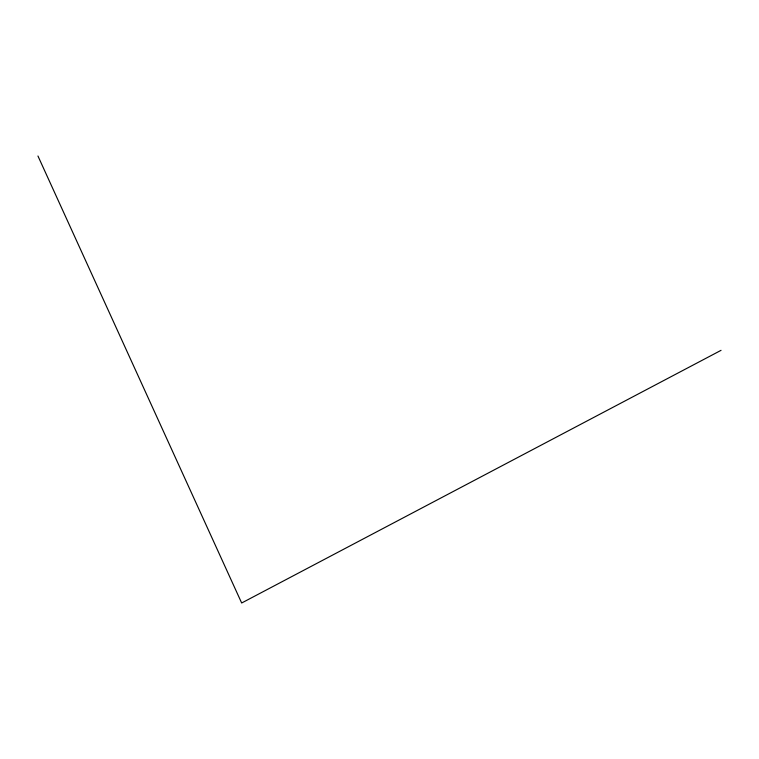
<?xml version="1.0" encoding="UTF-8"?>
<svg xmlns="http://www.w3.org/2000/svg" width="759" height="759" viewBox="0 0 759 759"><rect width="100%" height="100%" fill="white"/><g stroke="black" fill="none" stroke-linecap="round" stroke-linejoin="round"><path stroke-width="1.14" d="M721.05 350.335L241.666 602.997L37.95 156.003"/></g></svg>
